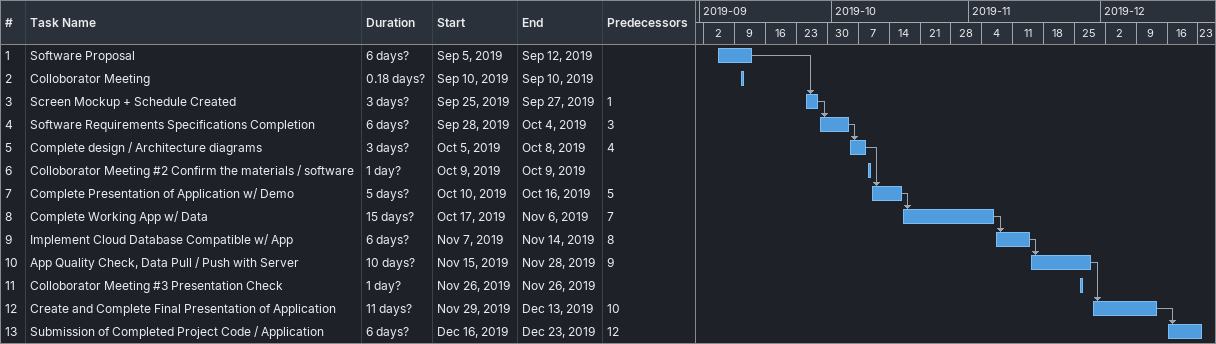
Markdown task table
| ID | Task | Duration | Start | Finish | Predecessors |
|---|---|---|---|---|---|
| 1 | Software Proposal | 6d? | 2019-09-05 | 2019-09-12 |  |
| 2 | Colloborator Meeting | 0.18d? | 2019-09-10 | 2019-09-10 |  |
| 3 | Screen Mockup + Schedule Created | 3d? | 2019-09-25 | 2019-09-27 | 1 |
| 4 | Software Requirements Specifications Completion | 6d? | 2019-09-28 | 2019-10-04 | 3 |
| 5 | Complete design / Architecture diagrams | 3d? | 2019-10-05 | 2019-10-08 | 4 |
| 6 | Colloborator Meeting #2 Confirm the materials / software | 1d? | 2019-10-09 | 2019-10-09 |  |
| 7 | Complete Presentation of Application w/ Demo | 5d? | 2019-10-10 | 2019-10-16 | 5 |
| 8 | Complete Working App w/ Data | 15d? | 2019-10-17 | 2019-11-06 | 7 |
| 9 | Implement Cloud Database Compatible w/ App | 6d? | 2019-11-07 | 2019-11-14 | 8 |
| 10 | App Quality Check, Data Pull / Push with Server | 10d? | 2019-11-15 | 2019-11-28 | 9 |
| 11 | Colloborator Meeting #3 Presentation Check | 1d? | 2019-11-26 | 2019-11-26 |  |
| 12 | Create and Complete Final Presentation of Application | 11d? | 2019-11-29 | 2019-12-13 | 10 |
| 13 | Submission of Completed Project Code / Application | 6d? | 2019-12-16 | 2019-12-23 | 12 |
